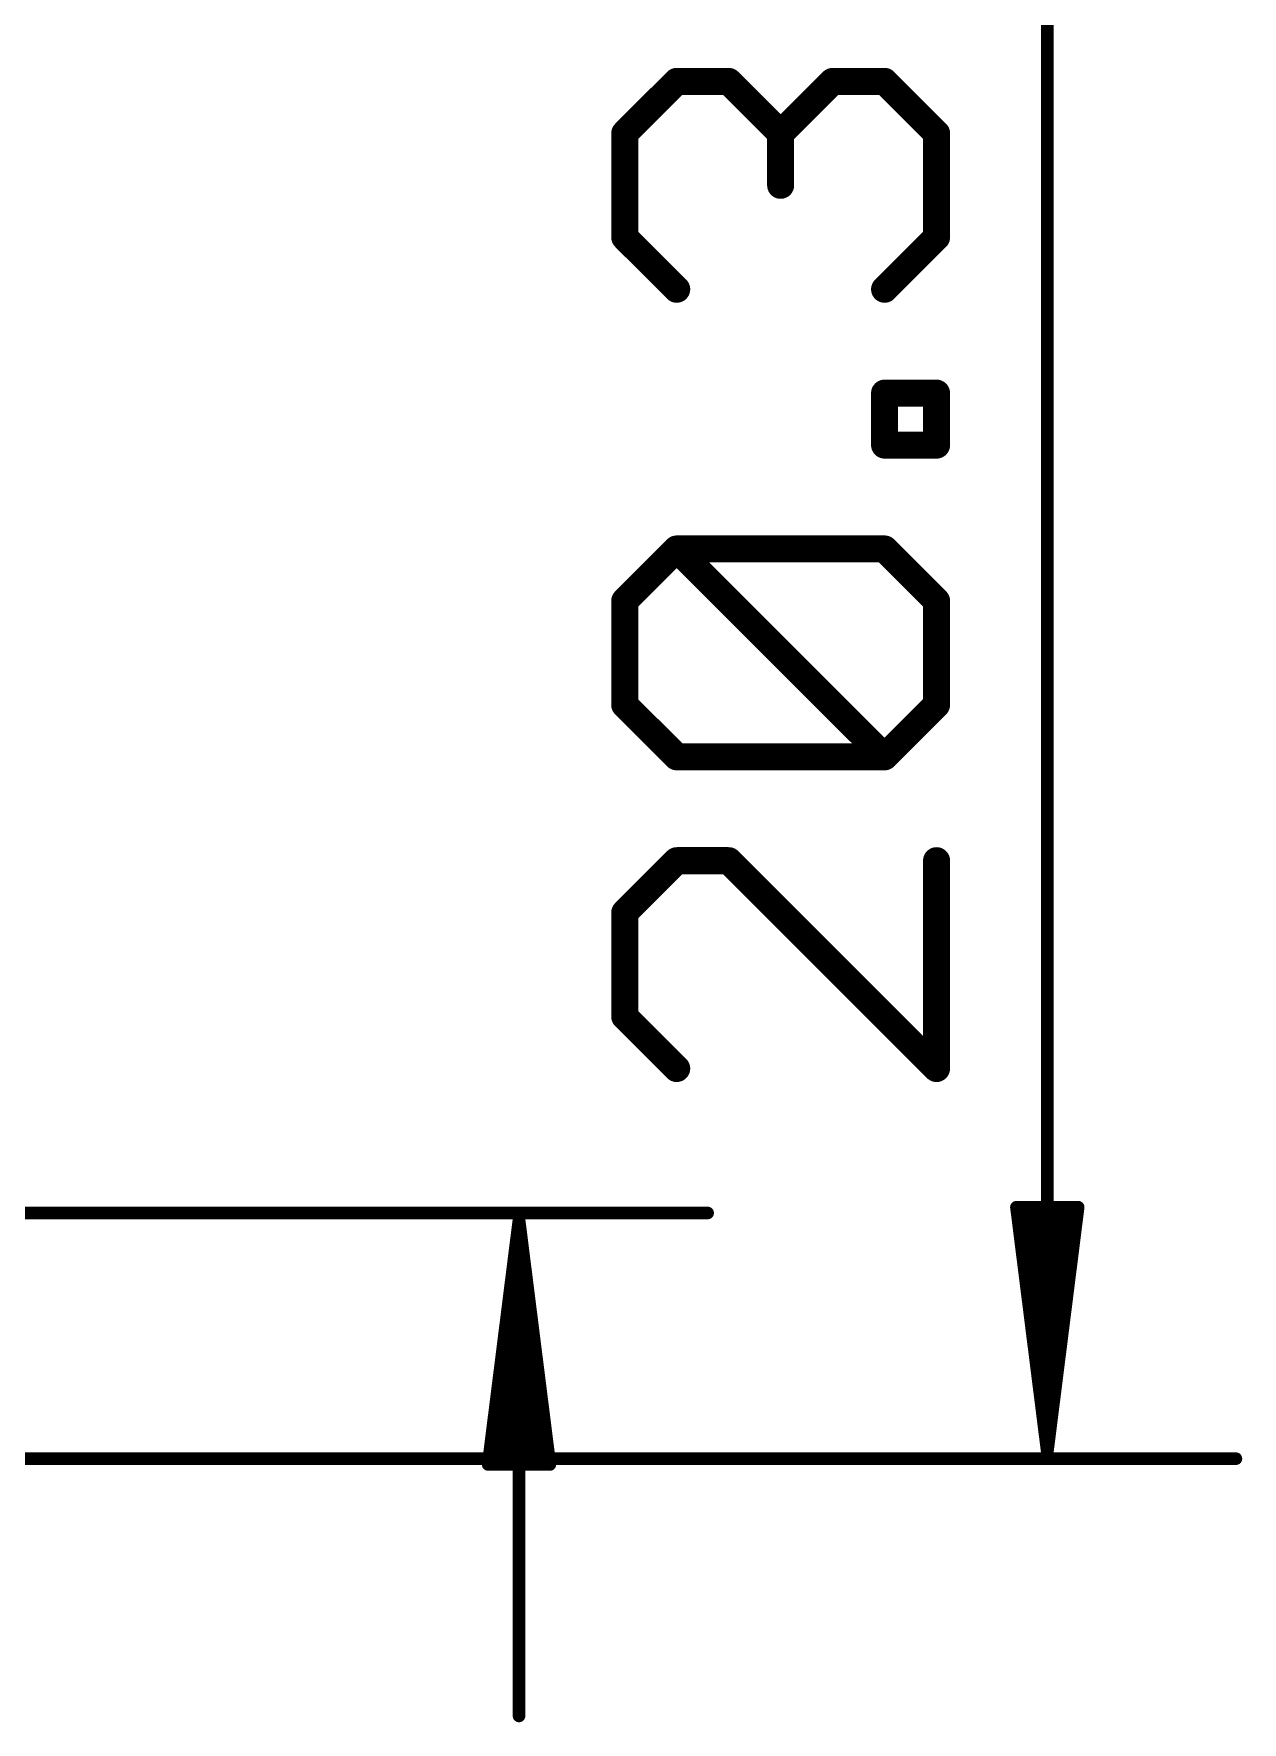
# Model space of a CAD drawing. Extents: x -10.2 to 45.7, y -9.3 to 34.1.
# Drawn here: x 33.21 to 45.7, y -2.73 to 14.73 of the extents above; entities that cross this region are included whole.
import ezdxf

# ---------------------------------------------------------------- set-up
doc = ezdxf.new("R2010")
doc.units = 0
doc.layers.add('47', color=253, linetype='CONTINUOUS')

msp = doc.modelspace()

# ---------------------------------------------------------------- linework, layer by layer
at = {"layer": '47'}
for points, const_width in [([(43.688, 0.065), (43.688, 20.255)], 0.13), ([(39.3199, 13.7023), (39.8572, 14.2395)], 0.2794), ([(39.8572, 14.2395), (40.3944, 14.2395)], 0.2794), ([(40.3944, 14.2395), (40.9316, 13.7023)], 0.2794), ([(40.9316, 13.7023), (41.4689, 14.2395)], 0.2794), ([(41.4689, 14.2395), (42.0061, 14.2395)], 0.2794), ([(42.0061, 14.2395), (42.5433, 13.7023)], 0.2794), ([(39.3199, 12.6278), (39.3199, 13.7023)], 0.2794), ([(40.9316, 13.7023), (40.9316, 13.1651)], 0.2794), ([(42.5433, 13.7023), (42.5433, 12.6278)], 0.2794), ([(39.8572, 12.0906), (39.3199, 12.6278)], 0.2794), ([(42.5433, 12.6278), (42.0061, 12.0906)], 0.2794), ([(42.0061, 10.4792), (42.0061, 11.0165)], 0.2794), ([(42.0061, 11.0165), (42.5433, 11.0165)], 0.2794), ([(42.5433, 11.0165), (42.5433, 10.4792)], 0.2794), ([(42.5433, 10.4792), (42.0061, 10.4792)], 0.2794), ([(39.3199, 8.8682), (39.8572, 9.4054)], 0.2794), ([(39.8572, 9.4054), (42.0061, 9.4054)], 0.2794), ([(42.0061, 7.2565), (39.8572, 9.4054)], 0.2794), ([(42.0061, 9.4054), (42.5433, 8.8682)], 0.2794), ([(39.3199, 7.7937), (39.3199, 8.8682)], 0.2794), ([(42.5433, 8.8682), (42.5433, 7.7937)], 0.2794), ([(39.8572, 7.2565), (39.3199, 7.7937)], 0.2794), ([(42.5433, 7.7937), (42.0061, 7.2565)], 0.2794), ([(42.0061, 7.2565), (39.8572, 7.2565)], 0.2794), ([(39.8572, 6.1826), (39.3199, 5.6454)], 0.2794), ([(40.3944, 6.1826), (39.8572, 6.1826)], 0.2794), ([(42.5433, 4.0337), (40.3944, 6.1826)], 0.2794), ([(42.5433, 6.1826), (42.5433, 4.0337)], 0.2794), ([(39.3199, 5.6454), (39.3199, 4.571)], 0.2794), ([(39.3199, 4.571), (39.8572, 4.0337)], 0.2794), ([(43.688, 0.065), (43.3688, 2.6)], 0.13), ([(43.3688, 2.6), (44.0072, 2.6)], 0.13), ([(43.688, 0.065), (43.428, 2.6)], 0.13), ([(43.688, 0.065), (43.558, 2.6)], 0.13), ([(44.0072, 2.6), (43.688, 0.065)], 0.13), ([(43.818, 2.6), (43.688, 0.065)], 0.13), ([(43.948, 2.6), (43.688, 0.065)], 0.13), ([(2.54, 2.54), (40.177, 2.54)], 0.13), ([(38.227, 2.475), (37.9078, -0.06)], 0.13), ([(38.227, 2.475), (37.967, -0.06)], 0.13), ([(38.227, 2.475), (38.097, -0.06)], 0.13), ([(38.227, 2.475), (38.227, -2.66)], 0.13), ([(38.5462, -0.06), (38.227, 2.475)], 0.13), ([(38.357, -0.06), (38.227, 2.475)], 0.13), ([(38.487, -0.06), (38.227, 2.475)], 0.13), ([(11.684, 0), (45.638, 0)], 0.13), ([(37.9078, -0.06), (38.5462, -0.06)], 0.13)]:
    msp.add_lwpolyline(points, dxfattribs=dict(at, const_width=const_width))
for points, const_width in [([(39.8572, 14.3094, 1), (39.8572, 14.1697)], 0.1397), ([(39.9066, 14.1901, 1), (39.8078, 14.2889)], 0.1397), ([(40.4438, 14.2889, 1), (40.345, 14.1901)], 0.1397), ([(40.3944, 14.1697, 1), (40.3944, 14.3094)], 0.1397), ([(41.4689, 14.3094, 1), (41.4689, 14.1697)], 0.1397), ([(41.5182, 14.1901, 1), (41.4195, 14.2889)], 0.1397), ([(42.0555, 14.2889, 1), (41.9567, 14.1901)], 0.1397), ([(42.0061, 14.1697, 1), (42.0061, 14.3094)], 0.1397), ([(39.3898, 13.7023, 1), (39.2501, 13.7023)], 0.1397), ([(39.2706, 13.7517, 1), (39.3693, 13.6529)], 0.1397), ([(41.0015, 13.7023, 1), (40.8618, 13.7023)], 0.1397), ([(40.8822, 13.7517, 1), (40.981, 13.6529)], 0.1397), ([(40.8822, 13.6529, 1), (40.981, 13.7517)], 0.1397), ([(42.6132, 13.7023, 1), (42.4734, 13.7023)], 0.1397), ([(42.4939, 13.6529, 1), (42.5927, 13.7517)], 0.1397), ([(40.8618, 13.1651, 1), (41.0015, 13.1651)], 0.1397), ([(39.3693, 12.6772, 1), (39.2706, 12.5785)], 0.1397), ([(42.5927, 12.5785, 1), (42.4939, 12.6772)], 0.1397), ([(39.2501, 12.6278, 1), (39.3898, 12.6278)], 0.1397), ([(42.4734, 12.6278, 1), (42.6132, 12.6278)], 0.1397), ([(39.8078, 12.0412, 1), (39.9066, 12.14)], 0.1397), ([(41.9567, 12.14, 1), (42.0555, 12.0412)], 0.1397), ([(42.0759, 11.0165, 1), (41.9362, 11.0165)], 0.1397), ([(42.0061, 11.0863, 1), (42.0061, 10.9466)], 0.1397), ([(42.6132, 11.0165, 1), (42.4734, 11.0165)], 0.1397), ([(42.5433, 10.9466, 1), (42.5433, 11.0863)], 0.1397), ([(41.9362, 10.4792, 1), (42.0759, 10.4792)], 0.1397), ([(42.0061, 10.5491, 1), (42.0061, 10.4094)], 0.1397), ([(42.4734, 10.4792, 1), (42.6132, 10.4792)], 0.1397), ([(42.5433, 10.4094, 1), (42.5433, 10.5491)], 0.1397), ([(39.9066, 9.4548, 1), (39.8078, 9.356)], 0.1397), ([(39.8572, 9.4752, 1), (39.8572, 9.3355)], 0.1397), ([(39.9066, 9.356, 1), (39.8078, 9.4548)], 0.1397), ([(42.0555, 9.4548, 1), (41.9567, 9.356)], 0.1397), ([(42.0061, 9.3355, 1), (42.0061, 9.4752)], 0.1397), ([(39.3898, 8.8682, 1), (39.2501, 8.8682)], 0.1397), ([(39.2706, 8.9176, 1), (39.3693, 8.8188)], 0.1397), ([(42.6132, 8.8682, 1), (42.4734, 8.8682)], 0.1397), ([(42.4939, 8.8188, 1), (42.5927, 8.9176)], 0.1397), ([(39.3693, 7.8431, 1), (39.2706, 7.7443)], 0.1397), ([(39.2501, 7.7937, 1), (39.3898, 7.7937)], 0.1397), ([(42.4734, 7.7937, 1), (42.6132, 7.7937)], 0.1397), ([(42.5927, 7.7443, 1), (42.4939, 7.8431)], 0.1397), ([(39.8572, 7.3263, 1), (39.8572, 7.1866)], 0.1397), ([(39.8078, 7.2071, 1), (39.9066, 7.3059)], 0.1397), ([(41.9567, 7.3059, 1), (42.0555, 7.2071)], 0.1397), ([(41.9567, 7.2071, 1), (42.0555, 7.3059)], 0.1397), ([(42.0061, 7.1866, 1), (42.0061, 7.3263)], 0.1397), ([(39.8572, 6.2525, 1), (39.8572, 6.1128)], 0.1397), ([(39.9066, 6.1332, 1), (39.8078, 6.232)], 0.1397), ([(40.4438, 6.232, 1), (40.345, 6.1332)], 0.1397), ([(40.3944, 6.1128, 1), (40.3944, 6.2525)], 0.1397), ([(42.6132, 6.1826, 1), (42.4734, 6.1826)], 0.1397), ([(39.3898, 5.6454, 1), (39.2501, 5.6454)], 0.1397), ([(39.2706, 5.6948, 1), (39.3693, 5.596)], 0.1397), ([(39.3693, 4.6204, 1), (39.2706, 4.5216)], 0.1397), ([(39.2501, 4.571, 1), (39.3898, 4.571)], 0.1397), ([(39.8078, 3.9843, 1), (39.9066, 4.0831)], 0.1397), ([(42.4734, 4.0337, 1), (42.6132, 4.0337)], 0.1397), ([(42.4939, 3.9843, 1), (42.5927, 4.0831)], 0.1397), ([(43.401, 2.6041, 1), (43.3365, 2.5959)], 0.065), ([(43.3688, 2.6325, 1), (43.3688, 2.5675)], 0.065), ([(43.4603, 2.6033, 1), (43.3957, 2.5967)], 0.065), ([(43.5905, 2.6017, 1), (43.5255, 2.5983)], 0.065), ([(43.8505, 2.5983, 1), (43.7855, 2.6017)], 0.065), ([(43.9803, 2.5967, 1), (43.9157, 2.6033)], 0.065), ([(44.0395, 2.5959, 1), (43.975, 2.6041)], 0.065), ([(44.0072, 2.5675, 1), (44.0072, 2.6325)], 0.065), ([(38.2595, 2.475, 1), (38.1945, 2.475)], 0.065), ([(38.2592, 2.4791, 1), (38.1948, 2.4709)], 0.065), ([(38.2595, 2.4733, 1), (38.1945, 2.4767)], 0.065), ([(38.2595, 2.4767, 1), (38.1945, 2.4733)], 0.065), ([(38.2593, 2.4783, 1), (38.1947, 2.4717)], 0.065), ([(38.2593, 2.4717, 1), (38.1947, 2.4783)], 0.065), ([(38.2592, 2.4709, 1), (38.1948, 2.4791)], 0.065), ([(40.177, 2.5075, 1), (40.177, 2.5725)], 0.065), ([(37.9078, -0.0275, 1), (37.9078, -0.0925)], 0.065), ([(38.5462, -0.0925, 1), (38.5462, -0.0275)], 0.065), ([(43.6558, 0.0691, 1), (43.7202, 0.0609)], 0.065), ([(43.6557, 0.0683, 1), (43.7203, 0.0617)], 0.065), ([(43.6555, 0.0633, 1), (43.7205, 0.0667)], 0.065), ([(43.6555, 0.0667, 1), (43.7205, 0.0633)], 0.065), ([(43.6555, 0.065, 1), (43.7205, 0.065)], 0.065), ([(43.6557, 0.0617, 1), (43.7203, 0.0683)], 0.065), ([(43.6558, 0.0609, 1), (43.7202, 0.0691)], 0.065), ([(45.638, -0.0325, 1), (45.638, 0.0325)], 0.065), ([(37.8755, -0.0559, 1), (37.94, -0.0641)], 0.065), ([(37.9347, -0.0567, 1), (37.9993, -0.0633)], 0.065), ([(38.0645, -0.0583, 1), (38.1295, -0.0617)], 0.065), ([(38.3245, -0.0617, 1), (38.3895, -0.0583)], 0.065), ([(38.4547, -0.0633, 1), (38.5193, -0.0567)], 0.065), ([(38.514, -0.0641, 1), (38.5785, -0.0559)], 0.065), ([(38.1945, -2.66, 1), (38.2595, -2.66)], 0.065)]:
    msp.add_lwpolyline(points, format="xyb", dxfattribs=dict(at, const_width=const_width))

doc.saveas('drawing.dxf')
